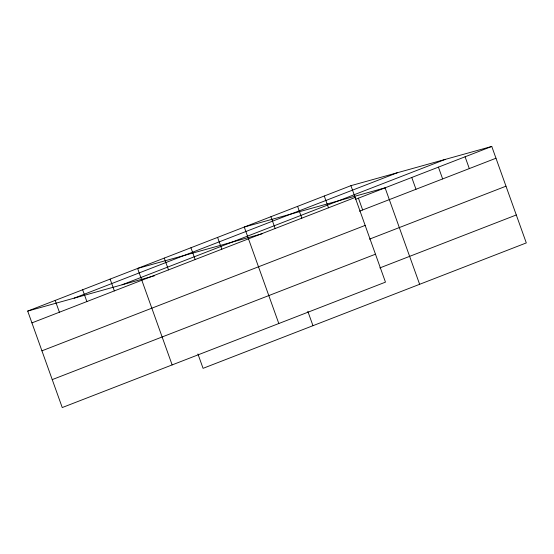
<?xml version="1.0" encoding="UTF-8"?>
<svg xmlns="http://www.w3.org/2000/svg" width="554" height="554" viewBox="0 0 554 554"><rect width="100%" height="100%" fill="white"/><g stroke="black" fill="none" stroke-linecap="round" stroke-linejoin="round"><path stroke-width="0.83" d="M350.931 185.666L385.473 282.138L62.242 407.557L27.7 311.085L350.931 185.666L491.758 146.443L526.3 242.915L203.069 368.334L197.923 353.964M74.174 298.142L397.405 172.723M122.053 284.804L445.284 159.386M31.924 322.885L355.156 197.466M355.287 199.392L491.758 146.443M359.511 211.192L495.982 158.236M41.931 350.827L365.162 225.409M369.518 239.134L505.989 186.186M52.235 379.615L375.474 254.196M379.822 267.928L516.293 214.973M262.118 233.76L137.6 268.441L172.142 364.913M27.7 311.085L154.663 275.719M465.09 156.789L469.314 168.589M438.422 167.135L442.646 178.935M411.761 177.481L415.985 189.281M419.634 284.306L385.092 187.827L244.266 227.057L278.807 323.529M358.424 198.18L362.648 209.973M324.263 196.012L328.494 207.812M297.602 206.358L301.826 218.158M307.823 311.32L312.968 325.69M270.934 216.704L275.158 228.504M217.597 237.403L221.822 249.203M190.936 247.749L195.16 259.549M164.268 258.095L168.492 269.895M110.121 279.105L114.346 290.905M82.65 289.763L86.874 301.563M55.171 300.427L59.403 312.221"/></g></svg>
